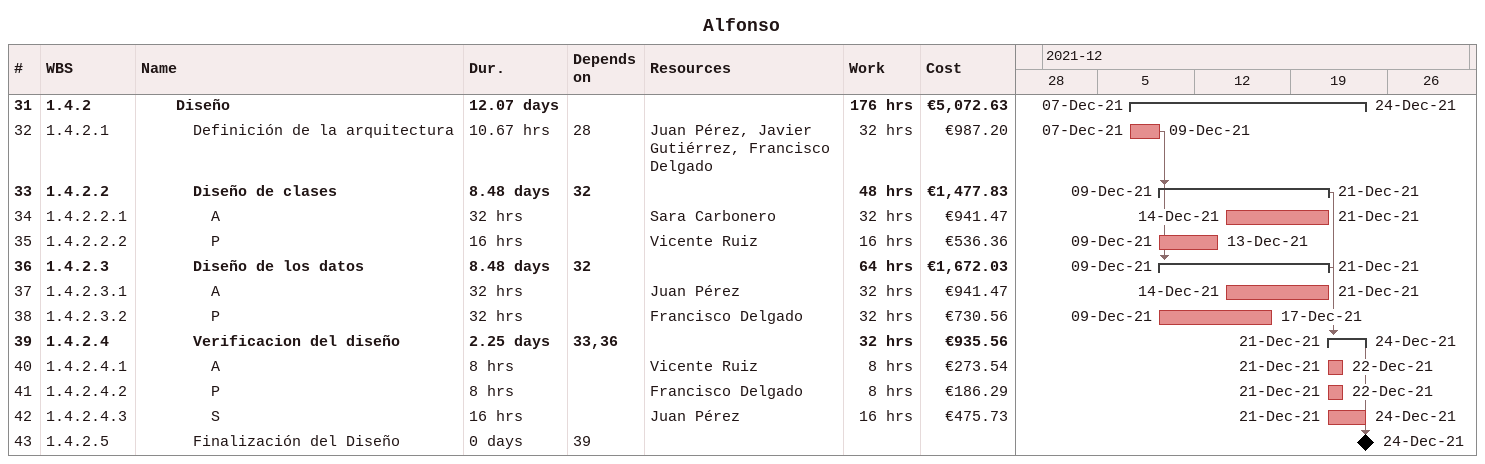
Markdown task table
Alfonso

| ID | WBS | Task | Duration | Start | Finish | Predecessors | Resources | Work (h) | Cost (€) |
|---|---|---|---|---|---|---|---|---|---|
| 31 | 1.4.2 | **Diseño** | 12.07d | 2021-12-07 | 2021-12-24 |  |  | 176 | 5072.63 |
| 32 | 1.4.2.1 | Definición de la arquitectura | 10.67h | 2021-12-07 | 2021-12-09 | 28 | Juan Pérez, Javier Gutiérrez, Francisco Delgado | 32 | 987.20 |
| 33 | 1.4.2.2 | **Diseño de clases** | 8.48d | 2021-12-09 | 2021-12-21 | 32 |  | 48 | 1477.83 |
| 34 | 1.4.2.2.1 | A | 32h | 2021-12-14 | 2021-12-21 |  | Sara Carbonero | 32 | 941.47 |
| 35 | 1.4.2.2.2 | P | 16h | 2021-12-09 | 2021-12-13 |  | Vicente Ruiz | 16 | 536.36 |
| 36 | 1.4.2.3 | **Diseño de los datos** | 8.48d | 2021-12-09 | 2021-12-21 | 32 |  | 64 | 1672.03 |
| 37 | 1.4.2.3.1 | A | 32h | 2021-12-14 | 2021-12-21 |  | Juan Pérez | 32 | 941.47 |
| 38 | 1.4.2.3.2 | P | 32h | 2021-12-09 | 2021-12-17 |  | Francisco Delgado | 32 | 730.56 |
| 39 | 1.4.2.4 | **Verificacion del diseño** | 2.25d | 2021-12-21 | 2021-12-24 | 33, 36 |  | 32 | 935.56 |
| 40 | 1.4.2.4.1 | A | 8h | 2021-12-21 | 2021-12-22 |  | Vicente Ruiz | 8 | 273.54 |
| 41 | 1.4.2.4.2 | P | 8h | 2021-12-21 | 2021-12-22 |  | Francisco Delgado | 8 | 186.29 |
| 42 | 1.4.2.4.3 | S | 16h | 2021-12-21 | 2021-12-24 |  | Juan Pérez | 16 | 475.73 |
| 43 | 1.4.2.5 | Finalización del Diseño | 0d | 2021-12-24 | 2021-12-24 | 39 |  |  |  |
